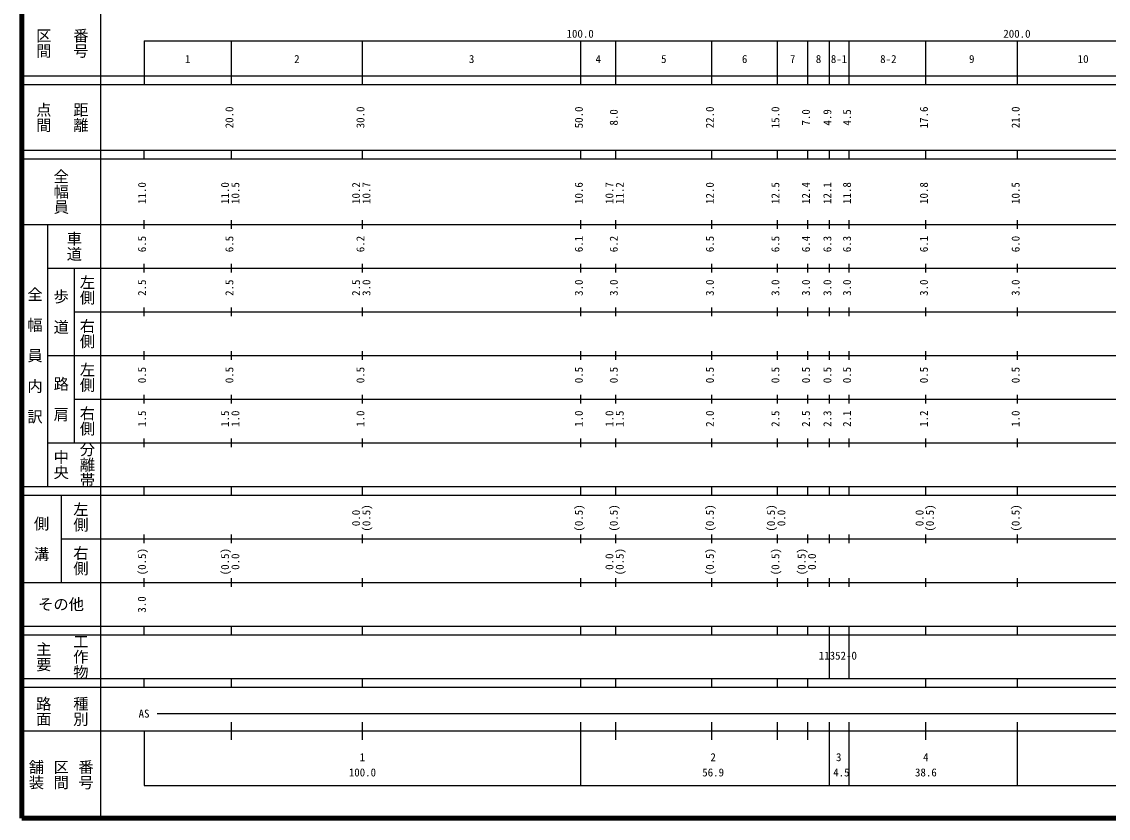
# Model space of a CAD drawing. Units: millimetres on the paper, enlarged 1000 times. Extents: x 40000 to 680000, y 20000 to 380000.
# Drawn here: x 40000 to 288754, y 20000 to 202409 of the extents above; entities that cross this region are included whole.
import ezdxf
from ezdxf.enums import TextEntityAlignment as Align

# ---------------------------------------------------------------- set-up
doc = ezdxf.new("R2010")
doc.units = ezdxf.units.MM
doc.header["$LTSCALE"] = 1000
doc.layers.add('M-TTL', color=2, linetype='Continuous', lineweight=140)
doc.layers.add('M-TTL-BAND', color=7, linetype='Continuous', lineweight=25)
doc.styles.add('@ＭＳ ゴシック', font='')
doc.styles.add('ＭＳ ゴシック', font='')
doc.styles.get('@ＭＳ ゴシック').set_extended_font_data('@MS Gothic')
doc.styles.get('ＭＳ ゴシック').set_extended_font_data('MS Gothic')

msp = doc.modelspace()

# ---------------------------------------------------------------- linework, layer by layer
at = {"layer": 'M-TTL'}
for p, q in [((40000, 380000), (40000, 20000)), ((40000, 20000), (680000, 20000))]:
    msp.add_line(p, q, dxfattribs=at)
at = {"layer": 'M-TTL-BAND'}
for p, q in [((58000, 370000), (58000, 20000)), ((68000, 198000), (579000, 198000)), ((68000, 198000), (68000, 188000)), ((88000, 188000), (88000, 198000)), ((118000, 188000), (118000, 198000)), ((168000, 188000), (168000, 198000)), ((176000, 188000), (176000, 198000)), ((198000, 188000), (198000, 198000)), ((213000, 188000), (213000, 198000)), ((220000, 188000), (220000, 198000)), ((224900, 188000), (224900, 198000)), ((229400, 188000), (229400, 198000)), ((247000, 188000), (247000, 198000)), ((268000, 188000), (268000, 198000)), ((40000, 190000), (579000, 190000)), ((40000, 188000), (579000, 188000)), ((40000, 173000), (579000, 173000)), ((68000, 171000), (68000, 173000)), ((88000, 171000), (88000, 173000)), ((118000, 171000), (118000, 173000)), ((168000, 171000), (168000, 173000)), ((176000, 171000), (176000, 173000)), ((198000, 171000), (198000, 173000)), ((213000, 171000), (213000, 173000)), ((220000, 171000), (220000, 173000)), ((224900, 171000), (224900, 173000)), ((229400, 171000), (229400, 173000)), ((247000, 171000), (247000, 173000)), ((268000, 171000), (268000, 173000)), ((40000, 171000), (579000, 171000)), ((68000, 155000), (68000, 157000)), ((88000, 155000), (88000, 157000)), ((118000, 155000), (118000, 157000)), ((168000, 155000), (168000, 157000)), ((176000, 155000), (176000, 157000)), ((198000, 155000), (198000, 157000)), ((213000, 155000), (213000, 157000)), ((220000, 155000), (220000, 157000)), ((224900, 155000), (224900, 157000)), ((229400, 155000), (229400, 157000)), ((247000, 155000), (247000, 157000)), ((268000, 155000), (268000, 157000)), ((40000, 156000), (579000, 156000)), ((46000, 96000), (46000, 156000)), ((68000, 145000), (68000, 147000)), ((88000, 145000), (88000, 147000)), ((118000, 145000), (118000, 147000)), ((168000, 145000), (168000, 147000)), ((176000, 145000), (176000, 147000)), ((198000, 145000), (198000, 147000)), ((213000, 145000), (213000, 147000)), ((220000, 145000), (220000, 147000)), ((224900, 145000), (224900, 147000)), ((229400, 145000), (229400, 147000)), ((247000, 145000), (247000, 147000)), ((268000, 145000), (268000, 147000)), ((46000, 146000), (579000, 146000)), ((52000, 146000), (52000, 106000)), ((68000, 135000), (68000, 137000)), ((88000, 135000), (88000, 137000)), ((118000, 135000), (118000, 137000)), ((168000, 135000), (168000, 137000)), ((176000, 135000), (176000, 137000)), ((198000, 135000), (198000, 137000)), ((213000, 135000), (213000, 137000)), ((220000, 135000), (220000, 137000)), ((224900, 135000), (224900, 137000)), ((229400, 135000), (229400, 137000)), ((247000, 135000), (247000, 137000)), ((268000, 135000), (268000, 137000)), ((52000, 136000), (579000, 136000)), ((68000, 125000), (68000, 127000)), ((88000, 125000), (88000, 127000)), ((118000, 125000), (118000, 127000)), ((168000, 125000), (168000, 127000)), ((176000, 125000), (176000, 127000)), ((198000, 125000), (198000, 127000)), ((213000, 125000), (213000, 127000)), ((220000, 125000), (220000, 127000)), ((224900, 125000), (224900, 127000)), ((229400, 125000), (229400, 127000)), ((247000, 125000), (247000, 127000)), ((268000, 125000), (268000, 127000)), ((46000, 126000), (579000, 126000)), ((68000, 115000), (68000, 117000)), ((88000, 115000), (88000, 117000)), ((118000, 115000), (118000, 117000)), ((168000, 115000), (168000, 117000)), ((176000, 115000), (176000, 117000)), ((198000, 115000), (198000, 117000)), ((213000, 115000), (213000, 117000)), ((220000, 115000), (220000, 117000)), ((224900, 115000), (224900, 117000)), ((229400, 115000), (229400, 117000)), ((247000, 115000), (247000, 117000)), ((268000, 115000), (268000, 117000)), ((52000, 116000), (579000, 116000)), ((68000, 105000), (68000, 107000)), ((88000, 105000), (88000, 107000)), ((118000, 105000), (118000, 107000)), ((168000, 105000), (168000, 107000)), ((176000, 105000), (176000, 107000)), ((198000, 105000), (198000, 107000)), ((213000, 105000), (213000, 107000)), ((220000, 105000), (220000, 107000)), ((224900, 105000), (224900, 107000)), ((229400, 105000), (229400, 107000)), ((247000, 105000), (247000, 107000)), ((268000, 105000), (268000, 107000)), ((46000, 106000), (579000, 106000)), ((40000, 96000), (579000, 96000)), ((68000, 94000), (68000, 96000)), ((88000, 94000), (88000, 96000)), ((118000, 94000), (118000, 96000)), ((168000, 94000), (168000, 96000)), ((176000, 94000), (176000, 96000)), ((198000, 94000), (198000, 96000)), ((213000, 94000), (213000, 96000)), ((220000, 94000), (220000, 96000)), ((224900, 94000), (224900, 96000)), ((229400, 94000), (229400, 96000)), ((247000, 94000), (247000, 96000)), ((268000, 94000), (268000, 96000)), ((40000, 94000), (579000, 94000)), ((49000, 94000), (49000, 74000)), ((68000, 83000), (68000, 85000)), ((88000, 83000), (88000, 85000)), ((118000, 83000), (118000, 85000)), ((168000, 83000), (168000, 85000)), ((176000, 83000), (176000, 85000)), ((198000, 83000), (198000, 85000)), ((213000, 83000), (213000, 85000)), ((220000, 83000), (220000, 85000)), ((224900, 83000), (224900, 85000)), ((229400, 83000), (229400, 85000)), ((247000, 83000), (247000, 85000)), ((268000, 83000), (268000, 85000)), ((49000, 84000), (579000, 84000)), ((68000, 73000), (68000, 75000)), ((88000, 73000), (88000, 75000)), ((118000, 73000), (118000, 75000)), ((168000, 73000), (168000, 75000)), ((176000, 73000), (176000, 75000)), ((198000, 73000), (198000, 75000)), ((213000, 73000), (213000, 75000)), ((220000, 73000), (220000, 75000)), ((224900, 73000), (224900, 75000)), ((229400, 73000), (229400, 75000)), ((247000, 73000), (247000, 75000)), ((268000, 73000), (268000, 75000)), ((40000, 74000), (579000, 74000)), ((40000, 64000), (579000, 64000)), ((68000, 62000), (68000, 64000)), ((88000, 62000), (88000, 64000)), ((118000, 62000), (118000, 64000)), ((168000, 62000), (168000, 64000)), ((176000, 62000), (176000, 64000)), ((198000, 62000), (198000, 64000)), ((213000, 62000), (213000, 64000)), ((220000, 62000), (220000, 64000)), ((224900, 52000), (224900, 64000)), ((229400, 52000), (229400, 64000)), ((247000, 62000), (247000, 64000)), ((268000, 62000), (268000, 64000)), ((40000, 62000), (579000, 62000)), ((40000, 52000), (579000, 52000)), ((40000, 50000), (579000, 50000)), ((68000, 50000), (68000, 52000)), ((88000, 50000), (88000, 52000)), ((118000, 50000), (118000, 52000)), ((168000, 50000), (168000, 52000)), ((176000, 50000), (176000, 52000)), ((198000, 50000), (198000, 52000)), ((213000, 50000), (213000, 52000)), ((220000, 50000), (220000, 52000)), ((247000, 50000), (247000, 52000)), ((268000, 50000), (268000, 52000)), ((71000, 44000), (565000, 44000)), ((40000, 40000), (579000, 40000)), ((68000, 40000), (68000, 27500)), ((88000, 38000), (88000, 42000)), ((118000, 38000), (118000, 42000)), ((168000, 27500), (168000, 42000)), ((176000, 38000), (176000, 42000)), ((198000, 38000), (198000, 42000)), ((213000, 38000), (213000, 42000)), ((220000, 38000), (220000, 42000)), ((224900, 27500), (224900, 42000)), ((229400, 27500), (229400, 42000)), ((247000, 38000), (247000, 42000)), ((268000, 27500), (268000, 42000)), ((68000, 27500), (579000, 27500))]:
    msp.add_line(p, q, dxfattribs=at)

# ---------------------------------------------------------------- texts
at = {"layer": 'M-TTL-BAND', "style": '@ＭＳ ゴシック'}
for s, p in [('区間', (45000, 197500)), ('番号', (53500, 197500)), ('点間', (45000, 180500)), ('距離', (53500, 180500)), ('全幅員', (49000, 163500)), ('車道', (52000, 151000)), ('左側', (55000, 141000)), ('全\u3000幅\u3000員\u3000内\u3000訳', (43000, 126000)), ('歩\u3000道', (49000, 136000)), ('右側', (55000, 131000)), ('左側', (55000, 121000)), ('路\u3000肩', (49000, 116000)), ('右側', (55000, 111000)), ('分離帯', (55000, 101000)), ('中央', (49000, 101000)), ('左側', (53500, 89000)), ('側\u3000溝', (44500, 84000)), ('右側', (53500, 79000)), ('主要', (45000, 57000)), ('工作物', (53500, 57000)), ('路面', (45000, 44500)), ('種別', (53500, 44500)), ('舗装', (43333, 30000)), ('区間', (49000, 30000)), ('番号', (54667, 30000))]:
    msp.add_text(s, height=2566, rotation=270, dxfattribs=at).set_placement(p, align=Align.MIDDLE_CENTER)
at = {"layer": 'M-TTL-BAND', "style": 'ＭＳ ゴシック'}
for s, p in [('100.0', (167844, 198195)), ('200.0', (267844, 198195)), ('1', (78000, 192405)), ('2', (103000, 192405)), ('3', (143000, 192405)), ('4', (172000, 192405)), ('5', (187000, 192405)), ('6', (205500, 192405)), ('7', (216500, 192405)), ('8', (222421, 192405)), ('8-1', (227113, 192405)), ('8-2', (238407, 192405)), ('9', (257500, 192405)), ('10', (283000, 192405)), ('11352-0', (226843, 55777)), ('AS', (68000, 42500)), ('1', (118000, 32523)), ('2', (198294, 32523)), ('3', (227042, 32523)), ('4', (246988, 32523)), ('100.0', (118000, 29033)), ('56.9', (198294, 29033)), ('4.5', (227660, 29033)), ('38.6', (247000, 29033))]:
    msp.add_text(s, height=1833, dxfattribs=at).set_placement(p, align=Align.BOTTOM_CENTER)
for s, p in [('20.0', (89000, 180500)), ('30.0', (119000, 180500)), ('50.0', (169000, 180500)), ('8.0', (177000, 180500)), ('22.0', (199000, 180500)), ('15.0', (214000, 180500)), ('7.0', (221000, 180500)), ('4.9', (225900, 180500)), ('4.5', (230400, 180500)), ('17.6', (248000, 180500)), ('21.0', (269000, 180500)), ('11.0', (69000, 163174)), ('11.0', (88000, 163174)), ('10.5', (90370, 163174)), ('10.2', (118000, 163174)), ('10.7', (120370, 163174)), ('10.6', (169000, 163174)), ('10.7', (176000, 163174)), ('11.2', (178370, 163174)), ('12.0', (199000, 163174)), ('12.5', (214000, 163174)), ('12.4', (221000, 163174)), ('12.1', (225900, 163174)), ('11.8', (230400, 163174)), ('10.8', (248000, 163174)), ('10.5', (269000, 163174)), ('6.5', (69000, 151500)), ('6.5', (89000, 151500)), ('6.2', (119000, 151500)), ('6.1', (169000, 151500)), ('6.2', (177000, 151500)), ('6.5', (199000, 151500)), ('6.5', (214000, 151500)), ('6.4', (221000, 151500)), ('6.3', (225900, 151500)), ('6.3', (230400, 151500)), ('6.1', (248000, 151500)), ('6.0', (269000, 151500)), ('2.5', (69000, 141500)), ('2.5', (89000, 141500)), ('2.5', (118000, 141500)), ('3.0', (120370, 141500)), ('3.0', (169000, 141500)), ('3.0', (177000, 141500)), ('3.0', (199000, 141500)), ('3.0', (214000, 141500)), ('3.0', (221000, 141500)), ('3.0', (225900, 141500)), ('3.0', (230400, 141500)), ('3.0', (248000, 141500)), ('3.0', (269000, 141500)), ('0.5', (69000, 121500)), ('0.5', (89000, 121500)), ('0.5', (119000, 121500)), ('0.5', (169000, 121500)), ('0.5', (177000, 121500)), ('0.5', (199000, 121500)), ('0.5', (214000, 121500)), ('0.5', (221000, 121500)), ('0.5', (225900, 121500)), ('0.5', (230400, 121500)), ('0.5', (248000, 121500)), ('0.5', (269000, 121500)), ('1.5', (69000, 111500)), ('1.5', (88000, 111500)), ('1.0', (90370, 111500)), ('1.0', (119000, 111500)), ('1.0', (169000, 111500)), ('1.0', (176000, 111500)), ('1.5', (178370, 111500)), ('2.0', (199000, 111500)), ('2.5', (214000, 111500)), ('2.5', (221000, 111500)), ('2.3', (225900, 111500)), ('2.1', (230400, 111500)), ('1.2', (248000, 111500)), ('1.0', (269000, 111500)), ('0.0', (118000, 88764)), ('(0.5)', (120370, 88764)), ('(0.5)', (169000, 88764)), ('(0.5)', (177000, 88764)), ('(0.5)', (199000, 88764)), ('(0.5)', (213000, 88764)), ('0.0', (215370, 88764)), ('0.0', (247000, 88764)), ('(0.5)', (249370, 88764)), ('(0.5)', (269000, 88764)), ('(0.5)', (69000, 78764)), ('(0.5)', (88000, 78764)), ('0.0', (90370, 78764)), ('0.0', (176000, 78764)), ('(0.5)', (178370, 78764)), ('(0.5)', (199000, 78764)), ('(0.5)', (214000, 78764)), ('(0.5)', (220000, 78764)), ('0.0', (222370, 78764)), ('3.0', (68955, 68963))]:
    msp.add_text(s, height=1833, rotation=90, dxfattribs=at).set_placement(p, align=Align.BOTTOM_CENTER)
msp.add_text('その他', height=2566, dxfattribs=at).set_placement((49000, 69000), align=Align.MIDDLE_CENTER)

doc.saveas('drawing.dxf')
